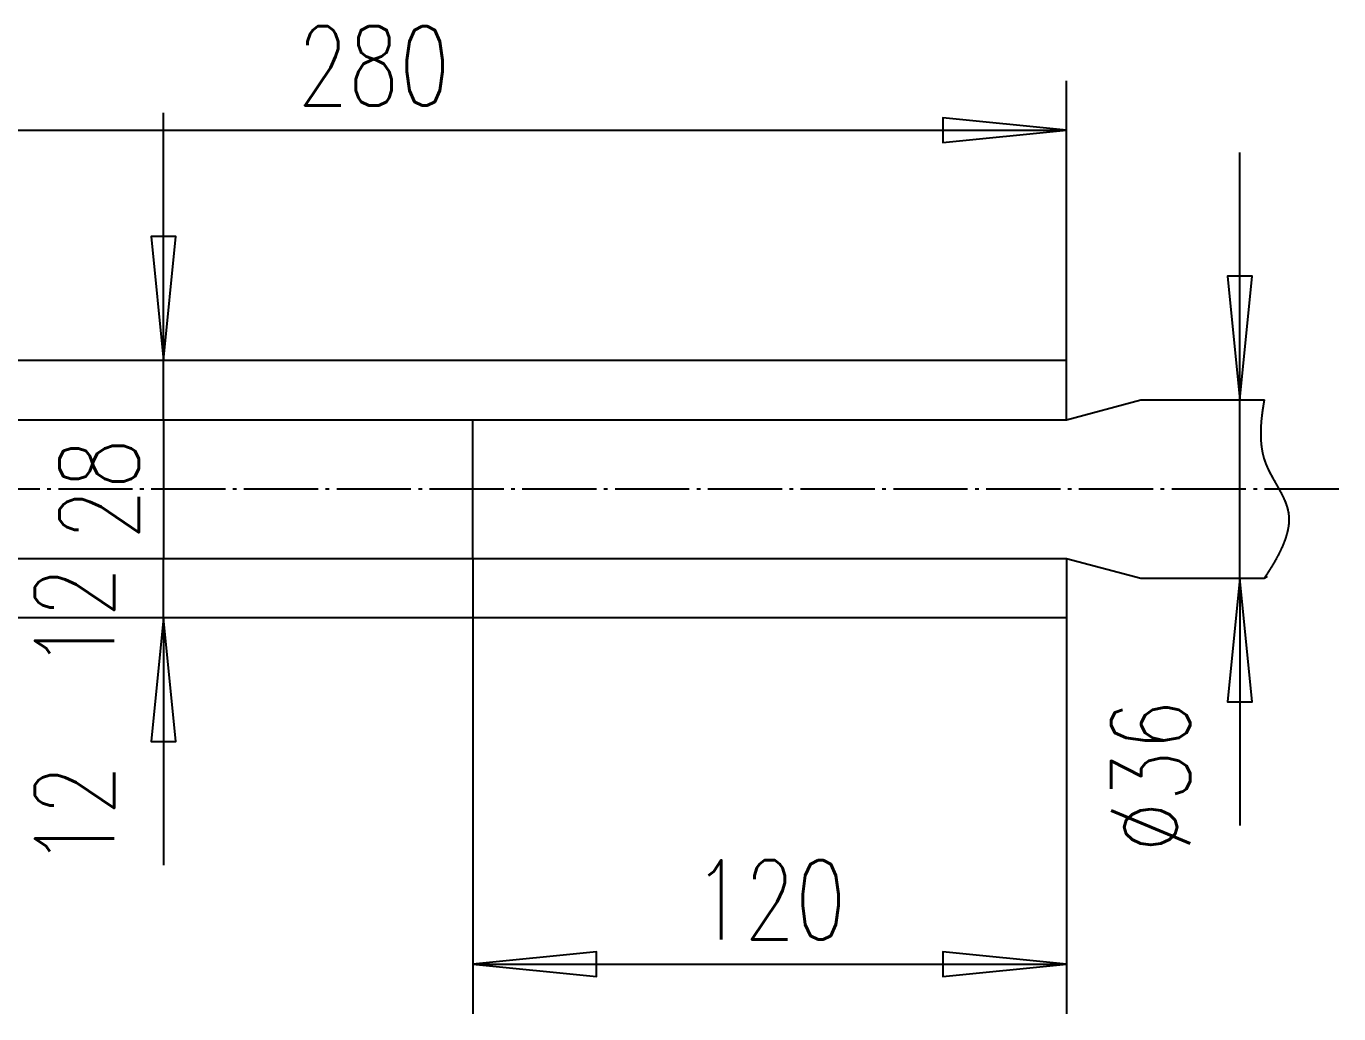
# Model space of a CAD drawing. Extents: x -1250 to 40800, y -500 to 29200.
# Drawn here: x 23692 to 26345, y 14760 to 16755 of the extents above; entities that cross this region are included whole.
import ezdxf
from ezdxf.enums import TextEntityAlignment as Align

# ---------------------------------------------------------------- set-up
doc = ezdxf.new("R2010")
doc.units = 0
doc.header["$LTSCALE"] = 30
doc.header["$MEASUREMENT"] = 0
doc.linetypes.add('CENTER', pattern=[6.25, 5, -0.5, 0.25, -0.5])
for name, color, linetype in [('1', 2, 'CONTINUOUS'), ('2', 1, 'CONTINUOUS'), ('4', 2, 'CENTER')]:
    doc.layers.add(name, color=color, linetype=linetype)
doc.styles.add('HZ', font='txt', dxfattribs={"width": 0.75, "bigfont": 'hztxt'})

msp = doc.modelspace()

# ---------------------------------------------------------------- linework, layer by layer
at = {"layer": '1'}
for p, q in [((25794.7, 16080), (25794.7, 16645)), ((22994.7, 16545), (25794.7, 16545)), ((23969.7, 15960), (23969.7, 16080)), ((26144.7, 15640), (26144.7, 16000)), ((23969.7, 15960), (23969.7, 15680)), ((23969.7, 15560), (23969.7, 15680)), ((24594.7, 15680), (24594.7, 14760)), ((25794.7, 15560), (25794.7, 14760)), ((24594.7, 14860), (25794.7, 14860))]:
    msp.add_line(p, q, dxfattribs=at)
for points in [[(23969.7, 16080), (23994.7, 16330), (23944.7, 16330), (23969.7, 16080), (23969.7, 16580)], [(25794.7, 16545), (25544.7, 16570), (25544.7, 16520), (25794.7, 16545)], [(26144.7, 16000), (26169.7, 16250), (26119.7, 16250), (26144.7, 16000), (26144.7, 16500)], [(26199.9, 15643.1), (26194.8, 15640.2), (26195, 15640.5), (26195.2, 15640.7), (26195.3, 15640.9), (26195.5, 15641.2), (26195.6, 15641.4), (26195.8, 15641.7), (26195.9, 15641.9), (26196.1, 15642.1), (26196.3, 15642.4), (26196.4, 15642.6), (26196.6, 15642.9), (26196.7, 15643.1), (26196.9, 15643.4), (26197.1, 15643.6), (26197.2, 15643.9), (26197.4, 15644.1), (26197.6, 15644.4), (26197.7, 15644.6), (26197.9, 15644.9), (26198.1, 15645.2), (26198.3, 15645.4), (26198.4, 15645.7), (26198.6, 15645.9), (26198.8, 15646.2), (26198.9, 15646.5), (26199.1, 15646.7), (26199.3, 15647), (26199.5, 15647.3), (26199.6, 15647.6), (26199.8, 15647.8), (26200, 15648.1), (26200.2, 15648.4), (26200.4, 15648.6), (26200.5, 15648.9), (26200.7, 15649.2), (26200.9, 15649.5), (26201.1, 15649.8), (26201.3, 15650), (26201.4, 15650.3), (26201.6, 15650.6), (26201.8, 15650.9), (26202, 15651.2), (26202.2, 15651.5), (26202.4, 15651.7), (26202.6, 15652), (26202.7, 15652.3), (26202.9, 15652.6), (26203.1, 15652.9), (26203.3, 15653.2), (26203.5, 15653.5), (26203.7, 15653.8), (26203.9, 15654.1), (26204.1, 15654.4), (26204.2, 15654.7), (26204.4, 15655), (26204.6, 15655.3), (26204.8, 15655.6), (26205, 15655.9), (26205.2, 15656.2), (26205.4, 15656.5), (26205.6, 15656.8), (26205.8, 15657.1), (26206, 15657.4), (26206.2, 15657.7), (26206.4, 15658.1), (26206.6, 15658.4), (26206.8, 15658.7), (26207, 15659), (26207.2, 15659.3), (26207.3, 15659.6), (26207.5, 15659.9), (26207.7, 15660.3), (26207.9, 15660.6), (26208.1, 15660.9), (26208.3, 15661.2), (26208.5, 15661.5), (26208.7, 15661.9), (26208.9, 15662.2), (26209.1, 15662.5), (26209.3, 15662.8), (26209.5, 15663.2), (26209.7, 15663.5), (26209.9, 15663.8), (26210.1, 15664.1), (26210.3, 15664.5), (26210.5, 15664.8), (26210.7, 15665.1), (26210.9, 15665.5), (26211.1, 15665.8), (26211.3, 15666.1), (26211.5, 15666.5), (26211.7, 15666.8), (26211.9, 15667.2), (26212.1, 15667.5), (26212.3, 15667.8), (26212.6, 15668.2), (26212.8, 15668.5), (26213, 15668.9), (26213.2, 15669.2), (26213.4, 15669.5), (26213.6, 15669.9), (26213.8, 15670.2), (26214, 15670.6), (26214.2, 15670.9), (26214.4, 15671.3), (26214.6, 15671.6), (26214.8, 15672), (26215, 15672.3), (26215.2, 15672.7), (26215.4, 15673), (26215.6, 15673.4), (26215.8, 15673.7), (26216, 15674.1), (26216.2, 15674.4), (26216.4, 15674.8), (26216.6, 15675.1), (26216.8, 15675.5), (26217, 15675.9), (26217.2, 15676.2), (26217.4, 15676.6), (26217.6, 15676.9), (26217.8, 15677.3), (26218, 15677.7), (26218.2, 15678), (26218.4, 15678.4), (26218.6, 15678.7), (26218.8, 15679.1), (26219, 15679.5), (26219.2, 15679.8), (26219.4, 15680.2), (26219.6, 15680.6), (26219.8, 15680.9), (26220, 15681.3), (26220.2, 15681.7), (26220.4, 15682), (26220.6, 15682.4), (26220.8, 15682.8), (26221, 15683.1), (26221.2, 15683.5), (26221.4, 15683.9), (26221.6, 15684.3), (26221.8, 15684.6), (26222, 15685), (26222.2, 15685.4), (26222.4, 15685.8), (26222.6, 15686.1), (26222.8, 15686.5), (26223, 15686.9), (26223.2, 15687.3), (26223.4, 15687.6), (26223.6, 15688), (26223.8, 15688.4), (26224, 15688.8), (26224.2, 15689.2), (26224.4, 15689.5), (26224.6, 15689.9), (26224.8, 15690.3), (26225, 15690.7), (26225.1, 15691.1), (26225.3, 15691.5), (26225.5, 15691.8), (26225.7, 15692.2), (26225.9, 15692.6), (26226.1, 15693), (26226.3, 15693.4), (26226.5, 15693.8), (26226.7, 15694.2), (26226.9, 15694.5), (26227, 15694.9), (26227.2, 15695.3), (26227.4, 15695.7), (26227.6, 15696.1), (26227.8, 15696.5), (26228, 15696.9), (26228.2, 15697.3), (26228.3, 15697.6), (26228.5, 15698), (26228.7, 15698.4), (26228.9, 15698.8), (26229.1, 15699.2), (26229.2, 15699.6), (26229.4, 15700), (26229.6, 15700.4), (26229.8, 15700.8), (26230, 15701.2), (26230.1, 15701.6), (26230.3, 15702), (26230.5, 15702.4), (26230.7, 15702.8), (26230.8, 15703.2), (26231, 15703.6), (26231.2, 15703.9), (26231.4, 15704.3), (26231.5, 15704.7), (26231.7, 15705.1), (26231.9, 15705.5), (26232.1, 15705.9), (26232.2, 15706.3), (26232.4, 15706.7), (26232.6, 15707.1), (26232.7, 15707.5), (26232.9, 15707.9), (26233.1, 15708.3), (26233.2, 15708.7), (26233.4, 15709.1), (26233.6, 15709.5), (26233.7, 15709.9), (26233.9, 15710.3), (26234, 15710.7), (26234.2, 15711.1), (26234.4, 15711.5), (26234.5, 15711.9), (26234.7, 15712.3), (26234.8, 15712.7), (26235, 15713.1), (26235.1, 15713.5), (26235.3, 15713.9), (26235.4, 15714.3), (26235.6, 15714.7), (26235.7, 15715.2), (26235.9, 15715.6), (26236, 15716), (26236.2, 15716.4), (26236.3, 15716.8), (26236.5, 15717.2), (26236.6, 15717.6), (26236.8, 15718), (26236.9, 15718.4), (26237.1, 15718.8), (26237.2, 15719.2), (26237.3, 15719.6), (26237.5, 15720), (26237.6, 15720.4), (26237.7, 15720.8), (26237.9, 15721.2), (26238, 15721.6), (26238.2, 15722), (26238.3, 15722.4), (26238.4, 15722.8), (26238.5, 15723.2), (26238.7, 15723.6), (26238.8, 15724), (26238.9, 15724.5), (26239.1, 15724.9), (26239.2, 15725.3), (26239.3, 15725.7), (26239.4, 15726.1), (26239.5, 15726.5), (26239.7, 15726.9), (26239.8, 15727.3), (26239.9, 15727.7), (26240, 15728.1), (26240.1, 15728.5), (26240.2, 15728.9), (26240.4, 15729.3), (26240.5, 15729.7), (26240.6, 15730.1), (26240.7, 15730.5), (26240.8, 15730.9), (26240.9, 15731.3), (26241, 15731.8), (26241.1, 15732.2), (26241.2, 15732.6), (26241.3, 15733), (26241.4, 15733.4), (26241.5, 15733.8), (26241.6, 15734.2), (26241.7, 15734.6), (26241.8, 15735), (26241.9, 15735.4), (26242, 15735.8), (26242.1, 15736.2), (26242.2, 15736.6), (26242.3, 15737), (26242.3, 15737.4), (26242.4, 15737.8), (26242.5, 15738.2), (26242.6, 15738.6), (26242.7, 15739), (26242.8, 15739.4), (26242.8, 15739.8), (26242.9, 15740.2), (26243, 15740.6), (26243.1, 15741), (26243.1, 15741.4), (26243.2, 15741.8), (26243.3, 15742.2), (26243.3, 15742.6), (26243.4, 15743), (26243.5, 15743.4), (26243.5, 15743.8), (26243.6, 15744.2), (26243.7, 15744.6), (26243.7, 15745), (26243.8, 15745.4), (26243.8, 15745.8), (26243.9, 15746.2), (26243.9, 15746.6), (26244, 15747), (26244, 15747.4), (26244.1, 15747.8), (26244.1, 15748.2), (26244.2, 15748.6), (26244.2, 15749), (26244.2, 15749.4), (26244.3, 15749.8), (26244.3, 15750.2), (26244.4, 15750.6), (26244.4, 15751), (26244.4, 15751.4), (26244.5, 15751.8), (26244.5, 15752.2), (26244.5, 15752.6), (26244.5, 15753), (26244.6, 15753.4), (26244.6, 15753.8), (26244.6, 15754.2), (26244.6, 15754.6), (26244.6, 15754.9), (26244.7, 15755.3), (26244.7, 15755.7), (26244.7, 15756.1), (26244.7, 15756.5), (26244.7, 15756.9), (26244.7, 15757.3), (26244.7, 15757.7), (26244.7, 15758.1), (26244.7, 15758.5), (26244.7, 15758.8), (26244.7, 15759.2), (26244.7, 15759.6), (26244.7, 15760), (26244.7, 15760.3), (26244.7, 15760.5), (26244.7, 15760.8), (26244.7, 15761), (26244.6, 15761.3), (26244.6, 15761.6), (26244.6, 15761.8), (26244.6, 15762.1), (26244.6, 15762.4), (26244.6, 15762.6), (26244.6, 15762.9), (26244.6, 15763.1), (26244.5, 15763.4), (26244.5, 15763.7), (26244.5, 15763.9), (26244.5, 15764.2), (26244.5, 15764.4), (26244.5, 15764.7), (26244.4, 15765), (26244.4, 15765.2), (26244.4, 15765.5), (26244.4, 15765.7), (26244.3, 15766), (26244.3, 15766.3), (26244.3, 15766.5), (26244.3, 15766.8), (26244.2, 15767), (26244.2, 15767.3), (26244.2, 15767.5), (26244.1, 15767.8), (26244.1, 15768.1), (26244.1, 15768.3), (26244, 15768.6), (26244, 15768.8), (26244, 15769.1), (26243.9, 15769.3), (26243.9, 15769.6), (26243.9, 15769.8), (26243.8, 15770.1), (26243.8, 15770.4), (26243.8, 15770.6), (26243.7, 15770.9), (26243.7, 15771.1), (26243.6, 15771.4), (26243.6, 15771.6), (26243.6, 15771.9), (26243.5, 15772.1), (26243.5, 15772.4), (26243.4, 15772.6), (26243.4, 15772.9), (26243.3, 15773.1), (26243.3, 15773.4), (26243.2, 15773.7), (26243.2, 15773.9), (26243.1, 15774.2), (26243.1, 15774.4), (26243, 15774.7), (26243, 15774.9), (26242.9, 15775.2), (26242.9, 15775.4), (26242.8, 15775.7), (26242.8, 15775.9), (26242.7, 15776.2), (26242.7, 15776.4), (26242.6, 15776.7), (26242.6, 15776.9), (26242.5, 15777.2), (26242.4, 15777.4), (26242.4, 15777.7), (26242.3, 15777.9), (26242.3, 15778.2), (26242.2, 15778.4), (26242.2, 15778.7), (26242.1, 15778.9), (26242, 15779.2), (26242, 15779.4), (26241.9, 15779.7), (26241.8, 15779.9), (26241.8, 15780.2), (26241.7, 15780.4), (26241.6, 15780.7), (26241.6, 15780.9), (26241.5, 15781.2), (26241.4, 15781.4), (26241.4, 15781.7), (26241.3, 15781.9), (26241.2, 15782.2), (26241.2, 15782.4), (26241.1, 15782.7), (26241, 15782.9), (26240.9, 15783.1), (26240.9, 15783.4), (26240.8, 15783.6), (26240.7, 15783.9), (26240.6, 15784.1), (26240.6, 15784.4), (26240.5, 15784.6), (26240.4, 15784.9), (26240.3, 15785.1), (26240.3, 15785.4), (26240.2, 15785.6), (26240.1, 15785.9), (26240, 15786.1), (26239.9, 15786.3), (26239.9, 15786.6), (26239.8, 15786.8), (26239.7, 15787.1), (26239.6, 15787.3), (26239.5, 15787.6), (26239.4, 15787.8), (26239.4, 15788.1), (26239.3, 15788.3), (26239.2, 15788.5), (26239.1, 15788.8), (26239, 15789), (26238.9, 15789.3), (26238.8, 15789.5), (26238.8, 15789.8), (26238.7, 15790), (26238.6, 15790.3), (26238.5, 15790.5), (26238.4, 15790.7), (26238.3, 15791), (26238.2, 15791.2), (26238.1, 15791.5), (26238, 15791.7), (26237.9, 15792), (26237.9, 15792.2), (26237.8, 15792.4), (26237.7, 15792.7), (26237.6, 15792.9), (26237.5, 15793.2), (26237.4, 15793.4), (26237.3, 15793.7), (26237.2, 15793.9), (26237.1, 15794.1), (26237, 15794.4), (26236.9, 15794.6), (26236.8, 15794.9), (26236.7, 15795.1), (26236.6, 15795.3), (26236.5, 15795.6), (26236.4, 15795.8), (26236.3, 15796.1), (26236.2, 15796.3), (26236.1, 15796.6), (26236, 15796.8), (26235.9, 15797), (26235.8, 15797.3), (26235.7, 15797.5), (26235.6, 15797.8), (26235.5, 15798), (26235.4, 15798.2), (26235.3, 15798.5), (26235.2, 15798.7), (26235.1, 15799), (26235, 15799.2), (26234.8, 15799.4), (26234.7, 15799.7), (26234.6, 15799.9), (26234.5, 15800.2), (26234.4, 15800.4), (26234.3, 15800.6), (26234.2, 15800.9), (26234.1, 15801.1), (26234, 15801.4), (26233.9, 15801.6), (26233.8, 15801.8), (26233.6, 15802.1), (26233.5, 15802.3), (26233.4, 15802.6), (26233.3, 15802.8), (26233.2, 15803), (26233.1, 15803.3), (26233, 15803.5), (26232.9, 15803.7), (26232.7, 15804), (26232.6, 15804.2), (26232.5, 15804.5), (26232.4, 15804.7), (26232.3, 15804.9), (26232.2, 15805.2), (26232, 15805.4), (26231.9, 15805.7), (26231.8, 15805.9), (26231.7, 15806.1), (26231.6, 15806.4), (26231.5, 15806.6), (26231.3, 15806.8), (26231.2, 15807.1), (26231.1, 15807.3), (26231, 15807.6), (26230.9, 15807.8), (26230.8, 15808), (26230.6, 15808.3), (26230.5, 15808.5), (26230.4, 15808.7), (26230.3, 15809), (26230.1, 15809.2), (26230, 15809.5), (26229.9, 15809.7), (26229.8, 15809.9), (26229.7, 15810.2), (26229.5, 15810.4), (26229.4, 15810.6), (26229.3, 15810.9), (26229.2, 15811.1), (26229, 15811.4), (26228.9, 15811.6), (26228.8, 15811.8), (26228.7, 15812.1), (26228.5, 15812.3), (26228.4, 15812.5), (26228.3, 15812.8), (26228.2, 15813), (26228, 15813.3), (26227.9, 15813.5), (26227.8, 15813.7), (26227.7, 15814), (26227.5, 15814.2), (26227.4, 15814.4), (26227.3, 15814.7), (26227.2, 15814.9), (26227, 15815.1), (26226.9, 15815.4), (26226.8, 15815.6), (26226.6, 15815.9), (26226.5, 15816.1), (26226.4, 15816.3), (26226.3, 15816.6), (26226.1, 15816.8), (26226, 15817), (26225.9, 15817.3), (26225.7, 15817.5), (26225.6, 15817.8), (26225.5, 15818), (26225.4, 15818.2), (26225.2, 15818.5), (26225.1, 15818.7), (26225, 15818.9), (26224.8, 15819.2), (26224.7, 15819.4), (26224.6, 15819.6), (26224.4, 15819.9), (26224.3, 15820.1), (26224.2, 15820.4), (26224, 15820.6), (26223.9, 15820.8), (26223.8, 15821.1), (26223.7, 15821.3), (26223.5, 15821.5), (26223.4, 15821.8), (26223.3, 15822), (26223.1, 15822.2), (26223, 15822.5), (26222.9, 15822.7), (26222.7, 15823), (26222.6, 15823.2), (26222.5, 15823.4), (26222.3, 15823.7), (26222.2, 15823.9), (26222.1, 15824.1), (26221.9, 15824.4), (26221.8, 15824.6), (26221.7, 15824.9), (26221.5, 15825.1), (26221.4, 15825.3), (26221.2, 15825.6), (26221.1, 15825.8), (26221, 15826), (26220.8, 15826.3), (26220.7, 15826.5), (26220.6, 15826.7), (26220.4, 15827), (26220.3, 15827.2), (26220.2, 15827.5), (26220, 15827.7), (26219.9, 15827.9), (26219.8, 15828.2), (26219.6, 15828.4), (26219.5, 15828.6), (26219.4, 15828.9), (26219.2, 15829.1), (26219.1, 15829.4), (26219, 15829.6), (26218.8, 15829.8), (26218.7, 15830.1), (26218.5, 15830.3), (26218.4, 15830.5), (26218.3, 15830.8), (26218.1, 15831), (26218, 15831.3), (26217.9, 15831.5), (26217.7, 15831.7), (26217.6, 15832), (26217.5, 15832.2), (26217.3, 15832.4), (26217.2, 15832.7), (26217.1, 15832.9), (26216.9, 15833.2), (26216.8, 15833.4), (26216.7, 15833.6), (26216.5, 15833.9), (26216.4, 15834.1), (26216.2, 15834.4), (26216.1, 15834.6), (26216, 15834.8), (26215.8, 15835.1), (26215.7, 15835.3), (26215.6, 15835.5), (26215.4, 15835.8), (26215.3, 15836), (26215.2, 15836.3), (26215, 15836.5), (26214.9, 15836.7), (26214.8, 15837), (26214.6, 15837.2), (26214.5, 15837.5), (26214.3, 15837.7), (26214.2, 15837.9), (26214.1, 15838.2), (26213.9, 15838.4), (26213.8, 15838.6), (26213.7, 15838.9), (26213.5, 15839.1), (26213.4, 15839.4), (26213.3, 15839.6), (26213.1, 15839.8), (26213, 15840.1), (26212.9, 15840.3), (26212.7, 15840.6), (26212.6, 15840.8), (26212.5, 15841), (26212.3, 15841.3), (26212.2, 15841.5), (26212.1, 15841.8), (26211.9, 15842), (26211.8, 15842.2), (26211.7, 15842.5), (26211.5, 15842.7), (26211.4, 15843), (26211.3, 15843.2), (26211.1, 15843.5), (26211, 15843.7), (26210.9, 15843.9), (26210.7, 15844.2), (26210.6, 15844.4), (26210.5, 15844.7), (26210.3, 15844.9), (26210.2, 15845.1), (26210.1, 15845.4), (26209.9, 15845.6), (26209.8, 15845.9), (26209.7, 15846.1), (26209.6, 15846.3), (26209.4, 15846.6), (26209.3, 15846.8), (26209.2, 15847.1), (26209, 15847.3), (26208.9, 15847.6), (26208.8, 15847.8), (26208.6, 15848), (26208.5, 15848.3), (26208.4, 15848.5), (26208.2, 15848.8), (26208.1, 15849), (26208, 15849.3), (26207.9, 15849.5), (26207.7, 15849.7), (26207.6, 15850), (26207.5, 15850.2), (26207.4, 15850.5), (26207.2, 15850.7), (26207.1, 15851), (26207, 15851.2), (26206.8, 15851.5), (26206.7, 15851.7), (26206.6, 15851.9), (26206.5, 15852.2), (26206.3, 15852.4), (26206.2, 15852.7), (26206.1, 15852.9), (26206, 15853.2), (26205.8, 15853.4), (26205.7, 15853.7), (26205.6, 15853.9), (26205.5, 15854.1), (26205.3, 15854.4), (26205.2, 15854.6), (26205.1, 15854.9), (26205, 15855.1), (26204.8, 15855.4), (26204.7, 15855.6), (26204.6, 15855.9), (26204.5, 15856.1), (26204.4, 15856.4), (26204.2, 15856.6), (26204.1, 15856.9), (26204, 15857.1), (26203.9, 15857.3), (26203.8, 15857.6), (26203.6, 15857.8), (26203.5, 15858.1), (26203.4, 15858.3), (26203.3, 15858.6), (26203.2, 15858.8), (26203, 15859.1), (26202.9, 15859.3), (26202.8, 15859.6), (26202.7, 15859.8), (26202.6, 15860.1), (26202.5, 15860.3), (26202.3, 15860.6), (26202.2, 15860.8), (26202.1, 15861.1), (26202, 15861.3), (26201.9, 15861.6), (26201.8, 15861.8), (26201.6, 15862.1), (26201.5, 15862.3), (26201.4, 15862.6), (26201.3, 15862.8), (26201.2, 15863.1), (26201.1, 15863.3), (26201, 15863.6), (26200.9, 15863.8), (26200.7, 15864.1), (26200.6, 15864.3), (26200.5, 15864.6), (26200.4, 15864.8), (26200.3, 15865.1), (26200.2, 15865.3), (26200.1, 15865.6), (26200, 15865.8), (26199.9, 15866.1), (26199.8, 15866.3), (26199.6, 15866.6), (26199.5, 15866.9), (26199.4, 15867.1), (26199.3, 15867.4), (26199.2, 15867.6), (26199.1, 15867.9), (26199, 15868.1), (26198.9, 15868.4), (26198.8, 15868.6), (26198.7, 15868.9), (26198.6, 15869.1), (26198.5, 15869.4), (26198.4, 15869.6), (26198.3, 15869.9), (26198.2, 15870.2), (26198.1, 15870.4), (26198, 15870.7), (26197.9, 15870.9), (26197.8, 15871.2), (26197.7, 15871.4), (26197.6, 15871.7), (26197.5, 15871.9), (26197.4, 15872.2), (26197.3, 15872.5), (26197.2, 15872.7), (26197.1, 15873), (26197, 15873.2), (26196.9, 15873.5), (26196.8, 15873.8), (26196.7, 15874), (26196.6, 15874.3), (26196.5, 15874.5), (26196.4, 15874.8), (26196.3, 15875), (26196.3, 15875.3), (26196.2, 15875.6), (26196.1, 15875.8), (26196, 15876.1), (26195.9, 15876.3), (26195.8, 15876.6), (26195.7, 15876.9), (26195.6, 15877.1), (26195.5, 15877.4), (26195.4, 15877.6), (26195.4, 15877.9), (26195.3, 15878.2), (26195.2, 15878.4), (26195.1, 15878.7), (26195, 15879), (26194.9, 15879.2), (26194.9, 15879.5), (26194.8, 15879.7), (26194.7, 15880), (26194.6, 15880.4), (26194.4, 15880.8), (26194.3, 15881.3), (26194.2, 15881.7), (26194, 15882.1), (26193.9, 15882.5), (26193.8, 15883), (26193.7, 15883.4), (26193.6, 15883.8), (26193.4, 15884.2), (26193.3, 15884.7), (26193.2, 15885.1), (26193.1, 15885.5), (26193, 15886), (26192.9, 15886.4), (26192.8, 15886.8), (26192.7, 15887.2), (26192.5, 15887.7), (26192.4, 15888.1), (26192.3, 15888.5), (26192.2, 15889), (26192.1, 15889.4), (26192, 15889.8), (26191.9, 15890.3), (26191.8, 15890.7), (26191.7, 15891.1), (26191.6, 15891.6), (26191.5, 15892), (26191.4, 15892.4), (26191.4, 15892.9), (26191.3, 15893.3), (26191.2, 15893.7), (26191.1, 15894.2), (26191, 15894.6), (26190.9, 15895), (26190.8, 15895.5), (26190.8, 15895.9), (26190.7, 15896.3), (26190.6, 15896.8), (26190.5, 15897.2), (26190.4, 15897.7), (26190.4, 15898.1), (26190.3, 15898.5), (26190.2, 15899), (26190.1, 15899.4), (26190.1, 15899.9), (26190, 15900.3), (26189.9, 15900.7), (26189.8, 15901.2), (26189.8, 15901.6), (26189.7, 15902.1), (26189.7, 15902.5), (26189.6, 15902.9), (26189.5, 15903.4), (26189.5, 15903.8), (26189.4, 15904.3), (26189.3, 15904.7), (26189.3, 15905.1), (26189.2, 15905.6), (26189.2, 15906), (26189.1, 15906.5), (26189.1, 15906.9), (26189, 15907.3), (26189, 15907.8), (26188.9, 15908.2), (26188.9, 15908.7), (26188.8, 15909.1), (26188.8, 15909.6), (26188.7, 15910), (26188.7, 15910.4), (26188.6, 15910.9), (26188.6, 15911.3), (26188.5, 15911.8), (26188.5, 15912.2), (26188.5, 15912.7), (26188.4, 15913.1), (26188.4, 15913.5), (26188.3, 15914), (26188.3, 15914.4), (26188.3, 15914.9), (26188.2, 15915.3), (26188.2, 15915.8), (26188.2, 15916.2), (26188.1, 15916.6), (26188.1, 15917.1), (26188.1, 15917.5), (26188.1, 15918), (26188, 15918.4), (26188, 15918.9), (26188, 15919.3), (26187.9, 15919.7), (26187.9, 15920.2), (26187.9, 15920.6), (26187.9, 15921.1), (26187.9, 15921.5), (26187.8, 15921.9), (26187.8, 15922.4), (26187.8, 15922.8), (26187.8, 15923.3), (26187.8, 15923.7), (26187.8, 15924.1), (26187.7, 15924.6), (26187.7, 15925), (26187.7, 15925.5), (26187.7, 15925.9), (26187.7, 15926.3), (26187.7, 15926.8), (26187.7, 15927.2), (26187.7, 15927.7), (26187.7, 15928.1), (26187.6, 15928.5), (26187.6, 15929), (26187.6, 15929.4), (26187.6, 15929.9), (26187.6, 15930.3), (26187.6, 15930.7), (26187.6, 15931.2), (26187.6, 15931.6), (26187.6, 15932), (26187.6, 15932.5), (26187.6, 15932.9), (26187.6, 15933.3), (26187.6, 15933.8), (26187.6, 15934.2), (26187.6, 15934.6), (26187.6, 15935.1), (26187.6, 15935.5), (26187.6, 15935.9), (26187.6, 15936.4), (26187.7, 15936.8), (26187.7, 15937.2), (26187.7, 15937.7), (26187.7, 15938.1), (26187.7, 15938.5), (26187.7, 15939), (26187.7, 15939.4), (26187.7, 15939.8), (26187.7, 15940.3), (26187.8, 15940.7), (26187.8, 15941.1), (26187.8, 15941.5), (26187.8, 15942), (26187.8, 15942.4), (26187.8, 15942.8), (26187.8, 15943.2), (26187.9, 15943.7), (26187.9, 15944.1), (26187.9, 15944.5), (26187.9, 15944.9), (26187.9, 15945.4), (26188, 15945.8), (26188, 15946.2), (26188, 15946.6), (26188, 15947.1), (26188, 15947.5), (26188.1, 15947.9), (26188.1, 15948.3), (26188.1, 15948.7), (26188.1, 15949.1), (26188.2, 15949.6), (26188.2, 15950), (26188.2, 15950.4), (26188.3, 15950.8), (26188.3, 15951.2), (26188.3, 15951.6), (26188.3, 15952.1), (26188.4, 15952.5), (26188.4, 15952.9), (26188.4, 15953.3), (26188.5, 15953.7), (26188.5, 15954.1), (26188.5, 15954.5), (26188.6, 15954.9), (26188.6, 15955.3), (26188.6, 15955.7), (26188.7, 15956.2), (26188.7, 15956.6), (26188.7, 15957), (26188.8, 15957.4), (26188.8, 15957.8), (26188.8, 15958.2), (26188.9, 15958.6), (26188.9, 15959), (26188.9, 15959.4), (26189, 15959.8), (26189, 15960.2), (26189.1, 15960.6), (26189.1, 15961), (26189.1, 15961.4), (26189.2, 15961.8), (26189.2, 15962.2), (26189.2, 15962.6), (26189.3, 15963), (26189.3, 15963.3), (26189.4, 15963.7), (26189.4, 15964.1), (26189.5, 15964.5), (26189.5, 15964.9), (26189.5, 15965.3), (26189.6, 15965.7), (26189.6, 15966.1), (26189.7, 15966.5), (26189.7, 15966.8), (26189.8, 15967.2), (26189.8, 15967.6), (26189.8, 15968), (26189.9, 15968.4), (26189.9, 15968.8), (26190, 15969.1), (26190, 15969.5), (26190.1, 15969.9), (26190.1, 15970.3), (26190.2, 15970.6), (26190.2, 15971), (26190.3, 15971.4), (26190.3, 15971.8), (26190.4, 15972.1), (26190.4, 15972.5), (26190.4, 15972.9), (26190.5, 15973.2), (26190.5, 15973.6), (26190.6, 15974), (26190.6, 15974.3), (26190.7, 15974.7), (26190.7, 15975.1), (26190.8, 15975.4), (26190.8, 15975.8), (26190.9, 15976.1), (26190.9, 15976.5), (26191, 15976.9), (26191, 15977.2), (26191.1, 15977.6), (26191.1, 15977.9), (26191.2, 15978.3), (26191.2, 15978.6), (26191.3, 15979), (26191.3, 15979.3), (26191.4, 15979.7), (26191.4, 15980), (26191.5, 15980.4), (26191.5, 15980.7), (26191.6, 15981.1), (26191.6, 15981.4), (26191.7, 15981.7), (26191.7, 15982.1), (26191.8, 15982.4), (26191.8, 15982.8), (26191.9, 15983.1), (26191.9, 15983.4), (26192, 15983.8), (26192, 15984.1), (26192.1, 15984.4), (26192.1, 15984.8), (26192.2, 15985.1), (26192.2, 15985.4), (26192.3, 15985.7), (26192.4, 15986.1), (26192.4, 15986.4), (26192.5, 15986.7), (26192.5, 15987), (26192.6, 15987.4), (26192.6, 15987.7), (26192.7, 15988), (26192.7, 15988.3), (26192.8, 15988.6), (26192.8, 15988.9), (26192.9, 15989.2), (26192.9, 15989.5), (26193, 15989.9), (26193, 15990.2), (26193.1, 15990.5), (26193.1, 15990.8), (26193.2, 15991.1), (26193.2, 15991.4), (26193.3, 15991.7), (26193.3, 15992), (26193.4, 15992.3), (26193.4, 15992.6), (26193.5, 15992.9), (26193.5, 15993.2), (26193.6, 15993.5), (26193.6, 15993.7), (26193.7, 15994), (26193.7, 15994.3), (26193.8, 15994.6), (26193.8, 15994.9), (26193.9, 15995.2), (26193.9, 15995.4), (26194, 15995.7), (26194, 15996), (26194, 15996.3), (26194.1, 15996.6), (26194.1, 15996.8), (26194.2, 15997.1), (26194.2, 15997.4), (26194.3, 15997.6), (26194.3, 15997.9), (26194.4, 15998.2), (26194.4, 15998.4), (26194.5, 15998.7), (26194.5, 15999), (26194.6, 15999.2), (26194.6, 15999.5), (26194.6, 15999.7), (26194.7, 16000)], [(26144.7, 15640), (26119.7, 15390), (26169.7, 15390), (26144.7, 15640), (26144.7, 15140)], [(23969.7, 15560), (23944.7, 15310), (23994.7, 15310), (23969.7, 15560), (23969.7, 15060)], [(24594.7, 14860), (24844.7, 14835), (24844.7, 14885), (24594.7, 14860)], [(25794.7, 14860), (25544.7, 14885), (25544.7, 14835), (25794.7, 14860)]]:
    msp.add_lwpolyline(points, dxfattribs=at)
for points in [[(25794.7, 16545), (25544.7, 16570), (25544.7, 16520), (25794.7, 16545)], [(23969.7, 16080), (23994.7, 16330), (23944.7, 16330), (23969.7, 16080)], [(26144.7, 16000), (26169.7, 16250), (26119.7, 16250), (26144.7, 16000)], [(26144.7, 15640), (26119.7, 15390), (26169.7, 15390), (26144.7, 15640)], [(23969.7, 15560), (23944.7, 15310), (23994.7, 15310), (23969.7, 15560)], [(24594.7, 14860), (24844.7, 14835), (24844.7, 14885), (24594.7, 14860)], [(25794.7, 14860), (25544.7, 14885), (25544.7, 14835), (25794.7, 14860)]]:
    msp.add_solid(points, dxfattribs=at)
at = {"layer": '2'}
msp.add_line((24594.7, 15680), (24594.7, 15960), dxfattribs=at)
for points in [[(25794.7, 15960), (25794.7, 16080), (22444.7, 16080), (22444.7, 15960), (25794.7, 15960), (25944.7, 16000), (26194.7, 16000)], [(25794.7, 15680), (25794.7, 15560), (22444.7, 15560), (22444.7, 15680), (25794.7, 15680), (25944.7, 15640), (26194.7, 15640)]]:
    msp.add_lwpolyline(points, dxfattribs=at)
at = {"layer": '4'}
msp.add_line((26344.7, 15820), (21812.5, 15820), dxfattribs=at)

# ---------------------------------------------------------------- texts
at = {"layer": '1', "style": 'HZ', "width": 0.75}
for s, p in [('280', (24394.7, 16595)), ('120', (25194.7, 14910))]:
    msp.add_text(s, height=160, dxfattribs=at).set_placement(p, align=Align.CENTER)
for s, p in [('28', (23919.7, 15820)), ('12', (23869.7, 15560)), ('%%c36', (26044.7, 15240)), ('12', (23869.7, 15160))]:
    msp.add_text(s, height=160, rotation=90, dxfattribs=at).set_placement(p, align=Align.CENTER)

doc.saveas('drawing.dxf')
